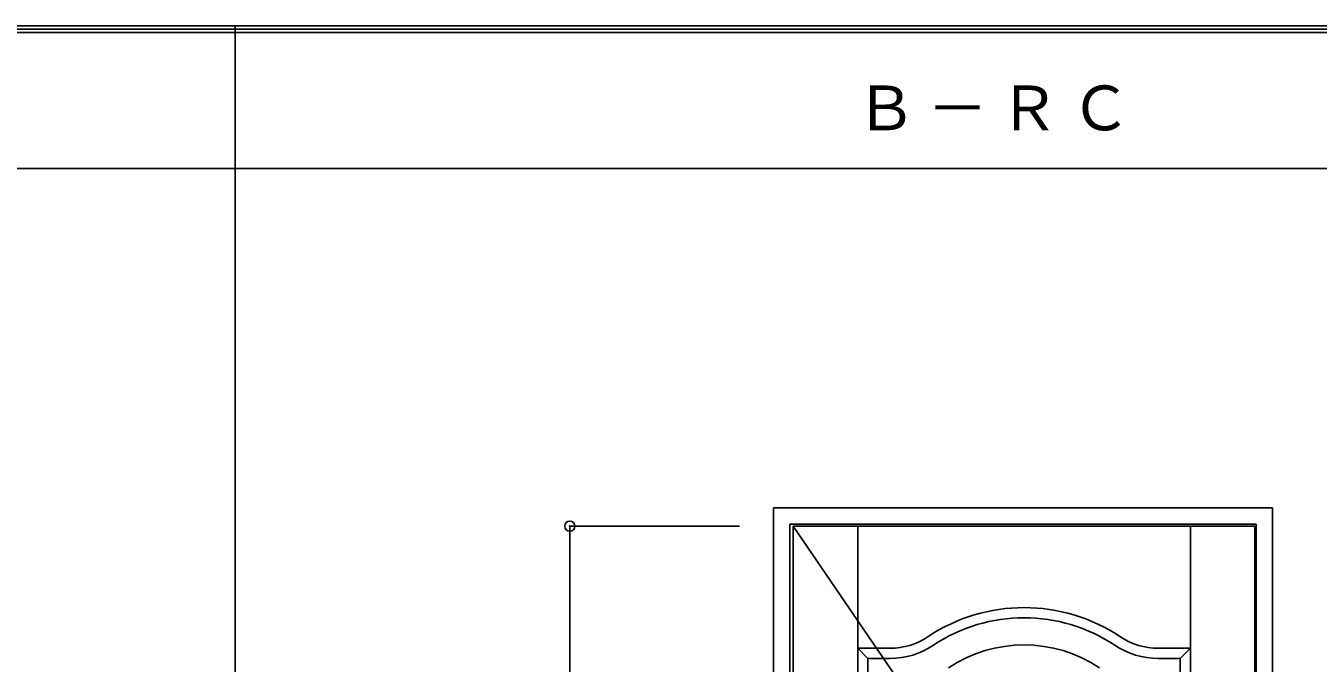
# Model space of a CAD drawing. Units: millimetres, scale not verified. Extents: x -6000 to 5700, y -4307 to 4175.
# Drawn here: x 896 to 2799, y 3236 to 4175 of the extents above; entities that cross this region are included whole.
import ezdxf

# ---------------------------------------------------------------- set-up
doc = ezdxf.new("R2010")
doc.units = ezdxf.units.MM
doc.header["$LTSCALE"] = 30
doc.header["$PDMODE"] = 32
doc.header["$PDSIZE"] = 15
doc.linetypes.add('CHAIN2', pattern=[12, 9, -1, 1, -1])
for name, color, linetype in [('0-2_扉', 7, 'Continuous'), ('0-4_枠', 3, 'Continuous'), ('0-7', 7, 'CHAIN2'), ('0-A_文字', 7, 'Continuous'), ('0-B_寸法', 7, 'Continuous'), ('F-1_枠', 6, 'Continuous')]:
    doc.layers.add(name, color=color, linetype=linetype)
doc.styles.add('ＭＳ ゴシック', font='')
doc.styles.get('ＭＳ ゴシック').set_extended_font_data('MS Gothic')

msp = doc.modelspace()

# ---------------------------------------------------------------- linework, layer by layer
at = {"layer": '0-2_扉'}
for p, q in [((2026.4, 1443), (2026.4, 3438)), ((2026.4, 3438), (2706.4, 3438)), ((2121.4, 2404.91), (2121.4, 3438)), ((2611.4, 1443), (2611.4, 3438)), ((2706.4, 1443), (2706.4, 3438)), ((2136.4, 3243), (2121.4, 3258)), ((2121.4, 3258), (2168.92, 3258)), ((2611.4, 3258), (2563.79, 3258)), ((2596.4, 3243), (2611.4, 3258)), ((2136.4, 3243), (2168.92, 3243)), ((2136.4, 2411.72), (2136.4, 3243)), ((2596.4, 3243), (2563.9, 3243))]:
    msp.add_line(p, q, dxfattribs=at)
msp.add_lwpolyline([(2136.4, 2258), (2596.4, 2258), (2596.4, 3243)], dxfattribs=at)
for centre, radius, start, end in [((2366.4, 3063), 255, 56.20007, 123.79993), ((2366.4, 3063), 240, 56.20007, 123.79993), ((2168.92, 3358), 100, 270, 303.79993), ((2563.88, 3358), 100, 236.20007, 270.00771), ((2168.92, 3358), 115, 270, 303.79993), ((2366.4, 3063), 200, 56.20007, 123.79993), ((2563.88, 3358), 115, 236.20007, 270.00771)]:
    msp.add_arc(centre, radius, start, end, dxfattribs=at)
at = {"layer": '0-4_枠'}
for p, q in [((1997.4, 3465), (2732.4, 3465)), ((1997.4, 1418), (1997.4, 3465)), ((2732.4, 1418), (2732.4, 3465)), ((2021.4, 3441), (2708.4, 3441)), ((2021.4, 1418), (2021.4, 3441)), ((2708.4, 1418), (2708.4, 3441))]:
    msp.add_line(p, q, dxfattribs=at)
at = {"layer": '0-7'}
msp.add_line((2026.4, 3438), (2706.4, 2440.5), dxfattribs=at)
at = {"layer": '0-B_寸法', "color": 4}
for q in [(1947.4, 3438), (1697.4, 1443)]:
    msp.add_line((1697.4, 3438), q, dxfattribs=at)
at = {"layer": '0-B_寸法'}
msp.add_point((1697.4, 3438), dxfattribs=at)
at = {"layer": 'F-1_枠'}
for p, q in [((-6000, 4175), (5700, 4175)), ((-6000, 4170), (5700, 4170)), ((1204.8, 4175), (1204.8, -3790)), ((-6000, 4165), (5700, 4165)), ((-6000, 3965), (5700, 3965))]:
    msp.add_line(p, q, dxfattribs=at)

# ---------------------------------------------------------------- texts
at = {"layer": '0-A_文字', "insert": (2118.1, 4020), "char_height": 65.98, "attachment_point": 7, "style": 'ＭＳ ゴシック'}
msp.add_mtext('\\T1.17;Ｂ－ＲＣ', dxfattribs=at)

doc.saveas('drawing.dxf')
